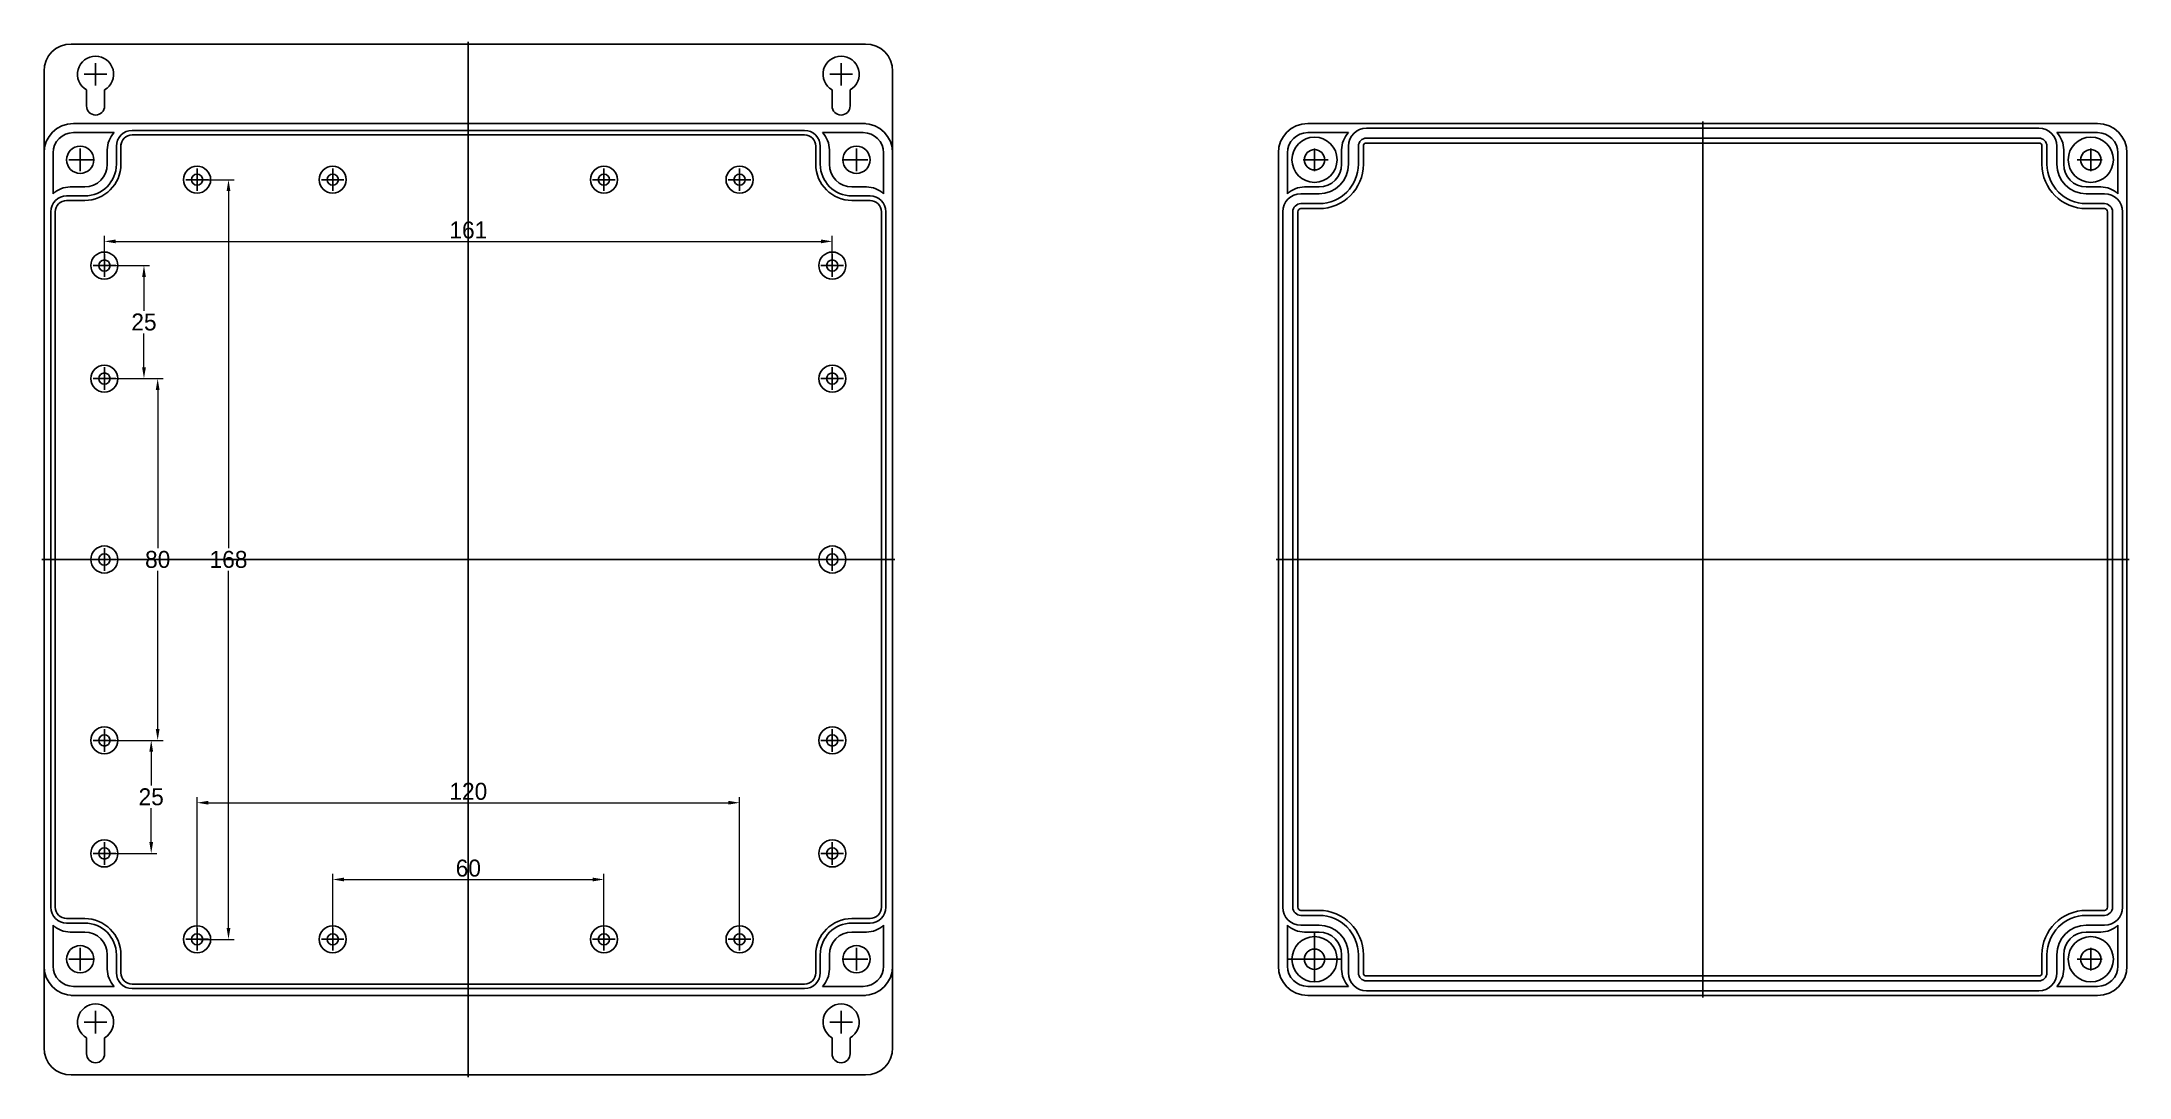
# Model space of a CAD drawing. Header units: millimetres. Extents: x 1047 to 1509, y 347 to 576.
import ezdxf

# ---------------------------------------------------------------- set-up
doc = ezdxf.new("R2010")
doc.units = ezdxf.units.MM
doc.dimstyles.new('ISO-25', dxfattribs={"dimtxt": 3.75, "dimasz": 2.5, "dimexe": 1.25, "dimexo": 0.625, "dimtad": 1, "dimtih": 1, "dimtoh": 1, "dimdec": 6, "dimtxsty": 'Standard', "dimcen": 2.5, "dimazin": 0, "dimtfac": 1, "dimtdec": 6, "dimtmove": 0, "dimatfit": 3, "dimfxl": 1, "dimlwd": 5, "dimlwe": 5, "dimarcsym": 0})

# ---------------------------------------------------------------- blocks, each defined once
blk = doc.blocks.new('*D15')
at = {"color": 0, "lineweight": 5}
for p, q in [((1061.14, 527.14), (1061.14, 533.11)), ((1063.64, 531.86), (1219.64, 531.86)), ((1222.14, 527.14), (1222.14, 533.11))]:
    blk.add_line(p, q, dxfattribs=at)
at = {"color": 0}
for points in [[(1063.64, 532.28), (1063.64, 531.44), (1061.14, 531.86)], [(1219.64, 532.28), (1219.64, 531.44), (1222.14, 531.86)]]:
    blk.add_solid(points, dxfattribs=at)
at = {"layer": 'Defpoints', "color": 0}
for p in [(1222.14, 531.86), (1061.14, 526.51), (1222.14, 526.51)]:
    blk.add_point(p, dxfattribs=at)
at = {"color": 0, "insert": (1141.64, 534.36), "char_height": 3.75, "attachment_point": 5}
blk.add_mtext('161', dxfattribs=at)
blk = doc.blocks.new('*D16')
at = {"color": 0, "lineweight": 5}
for p, q in [((1082.27, 545.51), (1089.85, 545.51)), ((1088.6, 543.01), (1088.6, 464.01)), ((1088.6, 380.01), (1088.6, 459.01)), ((1082.27, 377.51), (1089.85, 377.51))]:
    blk.add_line(p, q, dxfattribs=at)
at = {"color": 0}
for points in [[(1088.18, 543.01), (1089.01, 543.01), (1088.6, 545.51)], [(1088.18, 380.01), (1089.01, 380.01), (1088.6, 377.51)]]:
    blk.add_solid(points, dxfattribs=at)
at = {"layer": 'Defpoints', "color": 0}
for p in [(1081.64, 545.51), (1081.64, 377.51), (1088.6, 377.51)]:
    blk.add_point(p, dxfattribs=at)
at = {"color": 0, "insert": (1088.6, 461.51), "char_height": 3.75, "attachment_point": 5}
blk.add_mtext('168', dxfattribs=at)
blk = doc.blocks.new('*D17')
at = {"color": 0, "lineweight": 5}
for p, q in [((1111.64, 378.14), (1111.64, 391.99)), ((1114.14, 390.74), (1169.14, 390.74)), ((1171.64, 378.14), (1171.64, 391.99))]:
    blk.add_line(p, q, dxfattribs=at)
at = {"color": 0}
for points in [[(1114.14, 391.16), (1114.14, 390.32), (1111.64, 390.74)], [(1169.14, 391.16), (1169.14, 390.32), (1171.64, 390.74)]]:
    blk.add_solid(points, dxfattribs=at)
at = {"layer": 'Defpoints', "color": 0}
for p in [(1171.64, 390.74), (1111.64, 377.51), (1171.64, 377.51)]:
    blk.add_point(p, dxfattribs=at)
at = {"color": 0, "insert": (1141.64, 393.24), "char_height": 3.75, "attachment_point": 5}
blk.add_mtext('60', dxfattribs=at)
blk = doc.blocks.new('*D18')
at = {"color": 0, "lineweight": 5}
for p, q in [((1081.64, 378.14), (1081.64, 408.97)), ((1084.14, 407.72), (1199.14, 407.72)), ((1201.64, 378.14), (1201.64, 408.97))]:
    blk.add_line(p, q, dxfattribs=at)
at = {"color": 0}
for points in [[(1084.14, 408.14), (1084.14, 407.31), (1081.64, 407.72)], [(1199.14, 408.14), (1199.14, 407.31), (1201.64, 407.72)]]:
    blk.add_solid(points, dxfattribs=at)
at = {"layer": 'Defpoints', "color": 0}
for p in [(1201.64, 407.72), (1081.64, 377.51), (1201.64, 377.51)]:
    blk.add_point(p, dxfattribs=at)
at = {"color": 0, "insert": (1141.64, 410.22), "char_height": 3.75, "attachment_point": 5}
blk.add_mtext('120', dxfattribs=at)
blk = doc.blocks.new('*D19')
at = {"color": 0, "lineweight": 5}
for p, q in [((1061.77, 526.51), (1071.15, 526.51)), ((1069.9, 524.01), (1069.9, 516.51)), ((1069.9, 504.01), (1069.9, 511.51)), ((1061.77, 501.51), (1071.15, 501.51))]:
    blk.add_line(p, q, dxfattribs=at)
at = {"color": 0}
for points in [[(1069.49, 524.01), (1070.32, 524.01), (1069.9, 526.51)], [(1069.49, 504.01), (1070.32, 504.01), (1069.9, 501.51)]]:
    blk.add_solid(points, dxfattribs=at)
at = {"layer": 'Defpoints', "color": 0}
for p in [(1061.14, 526.51), (1061.14, 501.51), (1069.9, 501.51)]:
    blk.add_point(p, dxfattribs=at)
at = {"color": 0, "insert": (1069.9, 514.01), "char_height": 3.75, "attachment_point": 5}
blk.add_mtext('25', dxfattribs=at)
blk = doc.blocks.new('*D20')
at = {"color": 0, "lineweight": 5}
for p, q in [((1061.77, 501.51), (1074.18, 501.51)), ((1072.93, 499.01), (1072.93, 464.01)), ((1072.93, 424.01), (1072.93, 459.01)), ((1061.77, 421.51), (1074.18, 421.51))]:
    blk.add_line(p, q, dxfattribs=at)
at = {"color": 0}
for points in [[(1072.51, 499.01), (1073.35, 499.01), (1072.93, 501.51)], [(1072.51, 424.01), (1073.35, 424.01), (1072.93, 421.51)]]:
    blk.add_solid(points, dxfattribs=at)
at = {"layer": 'Defpoints', "color": 0}
for p in [(1061.14, 501.51), (1061.14, 421.51), (1072.93, 421.51)]:
    blk.add_point(p, dxfattribs=at)
at = {"color": 0, "insert": (1072.93, 461.51), "char_height": 3.75, "attachment_point": 5}
blk.add_mtext('80', dxfattribs=at)
blk = doc.blocks.new('*D21')
at = {"color": 0, "lineweight": 5}
for p, q in [((1061.77, 421.51), (1072.75, 421.51)), ((1071.5, 419.01), (1071.5, 411.51)), ((1071.5, 399.01), (1071.5, 406.51)), ((1061.77, 396.51), (1072.75, 396.51))]:
    blk.add_line(p, q, dxfattribs=at)
at = {"color": 0}
for points in [[(1071.09, 419.01), (1071.92, 419.01), (1071.5, 421.51)], [(1071.09, 399.01), (1071.92, 399.01), (1071.5, 396.51)]]:
    blk.add_solid(points, dxfattribs=at)
at = {"layer": 'Defpoints', "color": 0}
for p in [(1061.14, 421.51), (1061.14, 396.51), (1071.5, 396.51)]:
    blk.add_point(p, dxfattribs=at)
at = {"color": 0, "insert": (1071.5, 409.01), "char_height": 3.75, "attachment_point": 5}
blk.add_mtext('25', dxfattribs=at)

msp = doc.modelspace()

# ---------------------------------------------------------------- linework, layer by layer
for p, q in [((1053.7917872, 575.5114735), (1229.4917872, 575.5114735)), ((1141.6417872, 576.0114735), (1141.6417872, 347.0114735)), ((1047.7917872, 569.5114735), (1047.7917872, 353.5114735)), ((1056.6917872, 568.8114735), (1061.6917872, 568.8114735)), ((1059.1917872, 566.3114735), (1059.1917872, 571.3114735)), ((1221.5917872, 568.8114735), (1226.5917872, 568.8114735)), ((1224.0917872, 566.3114735), (1224.0917872, 571.3114735)), ((1235.4917872, 569.5114735), (1235.4917872, 353.5114735)), ((1057.1917872, 565.3473719), (1057.1917872, 561.8114735)), ((1061.1917872, 565.3473719), (1061.1917872, 561.8114735)), ((1222.0917872, 565.3473719), (1222.0917872, 561.8114735)), ((1226.0917872, 565.3473719), (1226.0917872, 561.8114735)), ((1054.2917872, 557.9114735), (1229.4917872, 557.9114735)), ((1054.2917872, 555.9114735), (1063.3156081, 555.9114735)), ((1067.2903253, 555.4114731), (1215.9932491, 555.4114731)), ((1067.2917872, 556.4114735), (1215.9917872, 556.4114735)), ((1067.2917872, 555.4114735), (1215.9917872, 555.4114735)), ((1141.6417871, 555.9114731), (1141.6417871, 367.1114731)), ((1228.9917872, 555.9114735), (1219.9679663, 555.9114735)), ((1327.2985738, 557.9114735), (1501.9985738, 557.9114735)), ((1327.2985738, 555.9114735), (1336.3223948, 555.9114735)), ((1340.2985738, 556.9114735), (1488.9985738, 556.9114735)), ((1340.2985738, 554.7114735), (1488.9985738, 554.7114735)), ((1414.6485738, 558.4114735), (1414.6485738, 364.6114735)), ((1501.9985738, 555.9114735), (1492.9747529, 555.9114735)), ((1049.7917872, 551.4114735), (1049.7917872, 542.3876526)), ((1053.2917872, 549.9114735), (1058.7917872, 549.9114735)), ((1055.7917872, 547.4114735), (1055.7917872, 552.4114735)), ((1061.7917872, 552.1114735), (1061.7917872, 548.9114735)), ((1063.7917872, 552.9114735), (1063.7917872, 548.9114735)), ((1064.7917871, 552.9114731), (1064.7917871, 548.9114731)), ((1064.7917872, 552.9114735), (1064.7917872, 548.9114735)), ((1218.4917871, 552.9114731), (1218.4917871, 548.9114731)), ((1218.4917872, 552.9114735), (1218.4917872, 548.9114735)), ((1219.4917872, 552.9114735), (1219.4917872, 548.9114735)), ((1221.4917872, 552.1114735), (1221.4917872, 548.9114735)), ((1229.9917872, 549.9114735), (1224.4917872, 549.9114735)), ((1227.4917872, 547.4114735), (1227.4917872, 552.4114735)), ((1233.4917872, 551.4114735), (1233.4917872, 542.3876526)), ((1320.7985738, 551.4114735), (1320.7985738, 371.6114735)), ((1322.7985738, 551.4114735), (1322.7985738, 542.3876526)), ((1326.2985738, 549.9114735), (1331.7985738, 549.9114735)), ((1328.7985738, 547.4114735), (1328.7985738, 552.4114735)), ((1334.7985738, 552.1114735), (1334.7985738, 548.9114735)), ((1336.2985738, 552.9114735), (1336.2985738, 548.9114735)), ((1338.4985738, 552.9114735), (1338.4985738, 548.9114735)), ((1339.5985738, 552.9114735), (1339.5985738, 548.9114735)), ((1340.2985738, 553.6114735), (1488.9985738, 553.6114735)), ((1489.6985738, 552.9114735), (1489.6985738, 548.9114735)), ((1490.7985738, 552.9114735), (1490.7985738, 548.9114735)), ((1492.9985738, 552.9114735), (1492.9985738, 548.9114735)), ((1494.4985738, 552.1114735), (1494.4985738, 548.9114735)), ((1502.9985738, 549.9114735), (1497.4985738, 549.9114735)), ((1500.4985738, 547.4114735), (1500.4985738, 552.4114735)), ((1506.4985738, 551.4114735), (1506.4985738, 542.3876526)), ((1508.4985738, 551.4114735), (1508.4985738, 371.6114735)), ((1079.1417871, 545.5114731), (1084.1417871, 545.5114731)), ((1081.6417871, 543.0114731), (1081.6417871, 548.0114731)), ((1109.1417871, 545.5114731), (1114.1417871, 545.5114731)), ((1111.6417871, 543.0114731), (1111.6417871, 548.0114731)), ((1174.1417871, 545.5114731), (1169.1417871, 545.5114731)), ((1171.6417871, 543.0114731), (1171.6417871, 548.0114731)), ((1204.1417871, 545.5114731), (1199.1417871, 545.5114731)), ((1201.6417871, 543.0114731), (1201.6417871, 548.0114731)), ((1052.7917871, 540.9114731), (1056.7917871, 540.9114731)), ((1052.7917872, 541.9114735), (1056.7917872, 541.9114735)), ((1052.7917872, 540.9114735), (1056.7917872, 540.9114735)), ((1053.5917872, 543.9114735), (1056.7917872, 543.9114735)), ((1230.4917871, 540.9114731), (1226.4917871, 540.9114731)), ((1229.6917872, 543.9114735), (1226.4917872, 543.9114735)), ((1230.4917872, 541.9114735), (1226.4917872, 541.9114735)), ((1230.4917872, 540.9114735), (1226.4917872, 540.9114735)), ((1325.7985738, 542.4114735), (1329.7985738, 542.4114735)), ((1325.7985738, 540.2114735), (1329.7985738, 540.2114735)), ((1326.5985738, 543.9114735), (1329.7985738, 543.9114735)), ((1502.6985738, 543.9114735), (1499.4985738, 543.9114735)), ((1503.4985738, 542.4114735), (1499.4985738, 542.4114735)), ((1503.4985738, 540.2114735), (1499.4985738, 540.2114735)), ((1049.2917872, 538.4114735), (1049.2917872, 384.6114735)), ((1050.2917871, 538.4114731), (1050.2917871, 384.6114731)), ((1050.2917872, 538.4121721), (1050.2917872, 384.6107741)), ((1232.9917871, 538.4121725), (1232.9917871, 384.6107746)), ((1232.9917872, 538.4114735), (1232.9917872, 384.6114735)), ((1233.9917872, 538.4114735), (1233.9917872, 384.6114735)), ((1321.7985738, 538.4114735), (1321.7985738, 384.6114735)), ((1323.9985738, 538.4114735), (1323.9985738, 384.6114735)), ((1325.0985738, 538.4114735), (1325.0985738, 384.6114735)), ((1325.7985738, 539.1114735), (1329.7985738, 539.1114735)), ((1503.4985738, 539.1114735), (1499.4985738, 539.1114735)), ((1504.1985738, 538.4114735), (1504.1985738, 384.6114735)), ((1505.2985738, 538.4114735), (1505.2985738, 384.6114735)), ((1507.4985738, 538.4114735), (1507.4985738, 384.6114735)), ((1058.6417871, 526.5114731), (1063.6417871, 526.5114731)), ((1061.1417871, 524.0114731), (1061.1417871, 529.0114731)), ((1219.6417871, 526.5114731), (1224.6417871, 526.5114731)), ((1222.1417871, 524.0114731), (1222.1417871, 529.0114731)), ((1061.1417871, 499.0114731), (1061.1417871, 504.0114731)), ((1222.1417871, 499.0114731), (1222.1417871, 504.0114731)), ((1058.6417871, 501.5114731), (1063.6417871, 501.5114731)), ((1219.6417871, 501.5114731), (1224.6417871, 501.5114731)), ((1061.1417871, 459.0114731), (1061.1417871, 464.0114731)), ((1222.1417871, 459.0114731), (1222.1417871, 464.0114731)), ((1047.2917872, 461.5114735), (1235.9917872, 461.5114735)), ((1049.7917871, 461.5114731), (1233.4917871, 461.5114731)), ((1219.6417871, 461.5114731), (1224.6417871, 461.5114731)), ((1320.2985738, 461.5114735), (1508.9985738, 461.5114735)), ((1058.6417871, 421.5114731), (1063.6417871, 421.5114731)), ((1061.1417871, 419.0114731), (1061.1417871, 424.0114731)), ((1219.6417871, 421.5114731), (1224.6417871, 421.5114731)), ((1222.1417871, 419.0114731), (1222.1417871, 424.0114731)), ((1061.1417871, 394.0114731), (1061.1417871, 399.0114731)), ((1222.1417871, 394.0114731), (1222.1417871, 399.0114731)), ((1058.6417871, 396.5114731), (1063.6417871, 396.5114731)), ((1219.6417871, 396.5114731), (1224.6417871, 396.5114731)), ((1325.7985738, 383.9114735), (1329.7985738, 383.9114735)), ((1503.4985738, 383.9114735), (1499.4985738, 383.9114735)), ((1049.7917872, 371.6114735), (1049.7917872, 380.6352945)), ((1052.7917871, 382.1114731), (1056.7917871, 382.1114731)), ((1052.7917872, 382.1114735), (1056.7917872, 382.1114735)), ((1052.7917872, 381.1114735), (1056.7917872, 381.1114735)), ((1053.5917872, 379.1114735), (1056.7917872, 379.1114735)), ((1081.6417871, 380.0114731), (1081.6417871, 375.0114731)), ((1111.6417871, 380.0114731), (1111.6417871, 375.0114731)), ((1171.6417871, 380.0114731), (1171.6417871, 375.0114731)), ((1201.6417871, 380.0114731), (1201.6417871, 375.0114731)), ((1230.4917871, 382.1114731), (1226.4917871, 382.1114731)), ((1230.4917872, 382.1114735), (1226.4917872, 382.1114735)), ((1230.4917872, 381.1114735), (1226.4917872, 381.1114735)), ((1229.6917872, 379.1114735), (1226.4917872, 379.1114735)), ((1233.4917872, 371.6114735), (1233.4917872, 380.6352945)), ((1322.7985738, 371.6114735), (1322.7985738, 380.6352945)), ((1325.7985738, 382.8114735), (1329.7985738, 382.8114735)), ((1325.7985738, 380.6114735), (1329.7985738, 380.6114735)), ((1326.5985738, 379.1114735), (1329.7985738, 379.1114735)), ((1328.7985738, 379.1114735), (1328.7985738, 368.1114735)), ((1503.4985738, 382.8114735), (1499.4985738, 382.8114735)), ((1503.4985738, 380.6114735), (1499.4985738, 380.6114735)), ((1502.6985738, 379.1114735), (1499.4985738, 379.1114735)), ((1506.4985738, 371.6114735), (1506.4985738, 380.6352945)), ((1055.7917872, 375.6114735), (1055.7917872, 370.6114735)), ((1061.7917872, 370.9114735), (1061.7917872, 374.1114735)), ((1063.7917872, 370.1114735), (1063.7917872, 374.1114735)), ((1064.7917871, 370.1114731), (1064.7917871, 374.1114731)), ((1064.7917872, 370.1114735), (1064.7917872, 374.1114735)), ((1079.1417871, 377.5114731), (1084.1417871, 377.5114731)), ((1109.1417871, 377.5114731), (1114.1417871, 377.5114731)), ((1174.1417871, 377.5114731), (1169.1417871, 377.5114731)), ((1204.1417871, 377.5114731), (1199.1417871, 377.5114731)), ((1218.4917871, 370.1114731), (1218.4917871, 374.1114731)), ((1218.4917872, 370.1114735), (1218.4917872, 374.1114735)), ((1219.4917872, 370.1114735), (1219.4917872, 374.1114735)), ((1221.4917872, 370.9114735), (1221.4917872, 374.1114735)), ((1227.4917872, 375.6114735), (1227.4917872, 370.6114735)), ((1334.7985738, 370.9114735), (1334.7985738, 374.1114735)), ((1336.2985738, 370.1114735), (1336.2985738, 374.1114735)), ((1338.4985738, 370.1114735), (1338.4985738, 374.1114735)), ((1339.5985738, 370.1114735), (1339.5985738, 374.1114735)), ((1489.6985738, 370.1114735), (1489.6985738, 374.1114735)), ((1490.7985738, 370.1114735), (1490.7985738, 374.1114735)), ((1492.9985738, 370.1114735), (1492.9985738, 374.1114735)), ((1494.4985738, 370.9114735), (1494.4985738, 374.1114735)), ((1500.4985738, 375.6114735), (1500.4985738, 370.6114735)), ((1053.2917872, 373.1114735), (1058.7917872, 373.1114735)), ((1229.9917872, 373.1114735), (1224.4917872, 373.1114735)), ((1322.7985738, 373.1114735), (1334.7985738, 373.1114735)), ((1340.2985738, 369.4114735), (1488.9985738, 369.4114735)), ((1502.9985738, 373.1114735), (1497.4985738, 373.1114735)), ((1229.4917872, 365.1114735), (1053.7917872, 365.1114735)), ((1054.2917872, 367.1114735), (1063.3156081, 367.1114735)), ((1067.2903252, 367.6114735), (1215.993249, 367.6114735)), ((1067.2917871, 367.6114731), (1215.9917871, 367.6114731)), ((1067.2917872, 366.6114735), (1215.9917872, 366.6114735)), ((1228.9917872, 367.1114735), (1219.9679663, 367.1114735)), ((1327.2985738, 367.1114735), (1336.3223948, 367.1114735)), ((1501.9985738, 365.1114735), (1327.2985738, 365.1114735)), ((1340.2985738, 368.3114735), (1488.9985738, 368.3114735)), ((1340.2985738, 366.1114735), (1488.9985738, 366.1114735)), ((1501.9985738, 367.1114735), (1492.9747529, 367.1114735)), ((1059.1917872, 356.7114735), (1059.1917872, 361.7114735)), ((1224.0917872, 356.7114735), (1224.0917872, 361.7114735)), ((1056.6917872, 359.2114735), (1061.6917872, 359.2114735)), ((1057.1917872, 355.7473719), (1057.1917872, 352.2114735)), ((1061.1917872, 355.7473719), (1061.1917872, 352.2114735)), ((1221.5917872, 359.2114735), (1226.5917872, 359.2114735)), ((1222.0917872, 355.7473719), (1222.0917872, 352.2114735)), ((1226.0917872, 355.7473719), (1226.0917872, 352.2114735)), ((1229.4917872, 347.5114735), (1053.7917872, 347.5114735))]:
    msp.add_line(p, q)
at = {"lineweight": 5}
for p, q in [((1141.6417872, 462.1364731), (1141.6417872, 485.3226808)), ((1061.2667871, 461.5114731), (1074.9380675, 461.5114731)), ((1141.0167872, 461.5114731), (1126.9784238, 461.5114731)), ((1221.5167871, 461.5114731), (1209.192839, 461.5114731))]:
    msp.add_line(p, q, dxfattribs=at)
for centre, radius in [((1328.7985738, 549.9114735), 5), ((1500.4985738, 549.9114735), 5), ((1055.7917872, 549.9114735), 3), ((1227.4917872, 549.9114735), 3), ((1328.7985738, 549.9114735), 2.25), ((1500.4985738, 549.9114735), 2.25), ((1081.6417871, 545.5114731), 3), ((1081.6417871, 545.5114731), 1.25), ((1111.6417871, 545.5114731), 3), ((1111.6417871, 545.5114731), 1.25), ((1171.6417871, 545.5114731), 3), ((1171.6417871, 545.5114731), 1.25), ((1201.6417871, 545.5114731), 3), ((1201.6417871, 545.5114731), 1.25), ((1061.1417871, 526.5114731), 3), ((1061.1417871, 526.5114731), 1.25), ((1222.1417871, 526.5114731), 3), ((1222.1417871, 526.5114731), 1.25), ((1061.1417871, 501.5114731), 3), ((1222.1417871, 501.5114731), 3), ((1061.1417871, 501.5114731), 1.25), ((1222.1417871, 501.5114731), 1.25), ((1061.1417871, 461.5114731), 3), ((1061.1417871, 461.5114731), 1.25), ((1222.1417871, 461.5114731), 3), ((1222.1417871, 461.5114731), 1.25), ((1061.1417871, 421.5114731), 3), ((1061.1417871, 421.5114731), 1.25), ((1222.1417871, 421.5114731), 3), ((1222.1417871, 421.5114731), 1.25), ((1061.1417871, 396.5114731), 3), ((1061.1417871, 396.5114731), 1.25), ((1222.1417871, 396.5114731), 3), ((1222.1417871, 396.5114731), 1.25), ((1081.6417871, 377.5114731), 3), ((1081.6417871, 377.5114731), 1.25), ((1111.6417871, 377.5114731), 3), ((1111.6417871, 377.5114731), 1.25), ((1171.6417871, 377.5114731), 3), ((1171.6417871, 377.5114731), 1.25), ((1201.6417871, 377.5114731), 3), ((1201.6417871, 377.5114731), 1.25), ((1055.7917872, 373.1114735), 3), ((1227.4917872, 373.1114735), 3), ((1328.7985738, 373.1114735), 5), ((1328.7985738, 373.1114735), 2.25), ((1500.4985738, 373.1114735), 5), ((1500.4985738, 373.1114735), 2.25)]:
    msp.add_circle(centre, radius)
for centre, radius, start, end in [((1053.7917872, 569.5114735), 6, 90, 180), ((1059.1917872, 568.8114735), 4, 300, 240), ((1224.0917872, 568.8114735), 4, 300, 240), ((1229.4917872, 569.5114735), 6, 0, 90), ((1059.1917872, 561.8114735), 2, 180, 0), ((1224.0917872, 561.8114735), 2, 180, 0), ((1054.2917872, 551.4114735), 6.5, 90, 180), ((1054.2917872, 551.4114735), 4.5, 90, 180), ((1067.2917872, 552.1114735), 5.5, 136.297885563, 180), ((1067.2917872, 552.9114735), 3.5, 90, 180), ((1067.2917871, 552.9114731), 2.5, 90, 180), ((1067.2917872, 552.9114735), 2.5, 90, 90.033504755), ((1215.9917871, 552.9114731), 2.5, 360, 90), ((1215.9917872, 552.9114735), 3.5, 360, 90), ((1215.9917872, 552.9114735), 2.5, 360, 90), ((1215.9917872, 552.1114735), 5.5, 360, 43.702114437), ((1228.9917872, 551.4114735), 6.5, 360, 90), ((1228.9917872, 551.4114735), 4.5, 0, 90), ((1327.2985738, 551.4114735), 6.5, 90, 180), ((1327.2985738, 551.4114735), 4.5, 90, 180), ((1340.2985738, 552.1114735), 5.5, 136.297885563, 180), ((1340.2985738, 552.9114735), 4, 90, 180), ((1340.2985738, 552.9114735), 1.8, 90, 180), ((1488.9985738, 552.9114735), 4, 360, 90), ((1488.9985738, 552.9114735), 1.8, 360, 90), ((1488.9985738, 552.1114735), 5.5, 360, 43.702114437), ((1501.9985738, 551.4114735), 6.5, 360, 90), ((1501.9985738, 551.4114735), 4.5, 0, 90), ((1067.2917872, 552.9114735), 2.5, 167.123444361, 180), ((1340.2985738, 552.9114735), 0.7, 90, 180), ((1488.9985738, 552.9114735), 0.7, 360, 90), ((1056.7917871, 548.9114731), 8, 270, 0), ((1056.7917872, 548.9114735), 8, 270, 0), ((1056.7917872, 548.9114735), 5, 270, 0), ((1056.7917872, 548.9114735), 7, 270, 0), ((1226.4917871, 548.9114731), 8, 180, 270), ((1226.4917872, 548.9114735), 8, 180, 270), ((1226.4917872, 548.9114735), 7, 180, 270), ((1226.4917872, 548.9114735), 5, 180, 270), ((1329.7985738, 548.9114735), 5, 270, 0), ((1329.7985738, 548.9114735), 8.7, 270, 0), ((1329.7985738, 548.9114735), 6.5, 270, 0), ((1329.7985738, 548.9114735), 9.8, 270, 0), ((1499.4985738, 548.9114735), 9.8, 180, 270), ((1499.4985738, 548.9114735), 8.7, 180, 270), ((1499.4985738, 548.9114735), 6.5, 180, 270), ((1499.4985738, 548.9114735), 5, 180, 270), ((1052.7917872, 538.4114735), 3.5, 90, 180), ((1053.5917872, 538.4114735), 5.5, 90, 133.702114437), ((1052.7917871, 538.4114731), 2.5, 90, 180), ((1229.6917872, 538.4114735), 5.5, 46.297885563, 90), ((1230.4917871, 538.4114731), 2.5, 0, 90), ((1230.4917872, 538.4114735), 3.5, 0, 90), ((1230.4917872, 538.4114735), 2.5, 0, 90), ((1325.7985738, 538.4114735), 4, 90, 180), ((1326.5985738, 538.4114735), 5.5, 90, 133.702114437), ((1325.7985738, 538.4114735), 1.8, 90, 180), ((1502.6985738, 538.4114735), 5.5, 46.297885563, 90), ((1503.4985738, 538.4114735), 4, 0, 90), ((1503.4985738, 538.4114735), 1.8, 0, 90), ((1325.7985738, 538.4114735), 0.7, 90, 180), ((1503.4985738, 538.4114735), 0.7, 0, 90), ((1052.7917872, 384.6114735), 3.5, 180, 270), ((1052.7917871, 384.6114731), 2.5, 180, 270), ((1052.7917872, 384.6114735), 2.5, 180, 270), ((1230.4917871, 384.6114731), 2.5, 270, 0), ((1230.4917872, 384.6114735), 2.5, 270, 0), ((1230.4917872, 384.6114735), 3.5, 270, 0), ((1325.7985738, 384.6114735), 4, 180, 270), ((1325.7985738, 384.6114735), 1.8, 180, 270), ((1325.7985738, 384.6114735), 0.7, 180, 270), ((1329.7985738, 374.1114735), 9.8, 360, 90), ((1499.4985738, 374.1114735), 9.8, 90, 180), ((1503.4985738, 384.6114735), 4, 270, 0), ((1503.4985738, 384.6114735), 1.8, 270, 0), ((1503.4985738, 384.6114735), 0.7, 270, 0), ((1053.5917872, 384.6114735), 5.5, 226.297885563, 270), ((1056.7917871, 374.1114731), 8, 360, 90), ((1056.7917872, 374.1114735), 8, 360, 90), ((1056.7917872, 374.1114735), 7, 360, 90), ((1056.7917872, 374.1114735), 5, 360, 90), ((1226.4917871, 374.1114731), 8, 90, 180), ((1226.4917872, 374.1114735), 8, 90, 180), ((1226.4917872, 374.1114735), 7, 90, 180), ((1226.4917872, 374.1114735), 5, 90, 180), ((1229.6917872, 384.6114735), 5.5, 270, 313.702114437), ((1326.5985738, 384.6114735), 5.5, 226.297885563, 270), ((1329.7985738, 374.1114735), 8.7, 360, 90), ((1329.7985738, 374.1114735), 6.5, 360, 90), ((1329.7985738, 374.1114735), 5, 360, 90), ((1499.4985738, 374.1114735), 8.7, 90, 180), ((1499.4985738, 374.1114735), 6.5, 90, 180), ((1499.4985738, 374.1114735), 5, 90, 180), ((1502.6985738, 384.6114735), 5.5, 270, 313.702114437), ((1054.2917872, 371.6114735), 6.5, 180, 270), ((1054.2917872, 371.6114735), 4.5, 180, 270), ((1067.2917872, 370.9114735), 5.5, 180, 223.702114437), ((1067.2917872, 370.1114735), 3.5, 180, 270), ((1067.2917871, 370.1114731), 2.5, 180, 270), ((1067.2917872, 370.1114735), 2.5, 180, 270), ((1215.9917871, 370.1114731), 2.5, 270, 0), ((1215.9917872, 370.1114735), 2.5, 270, 0), ((1215.9917872, 370.1114735), 3.5, 270, 0), ((1215.9917872, 370.9114735), 5.5, 316.297885563, 0), ((1228.9917872, 371.6114735), 4.5, 270, 360), ((1228.9917872, 371.6114735), 6.5, 270, 360), ((1327.2985738, 371.6114735), 6.5, 180, 270), ((1327.2985738, 371.6114735), 4.5, 180, 270), ((1340.2985738, 370.9114735), 5.5, 180, 223.702114437), ((1340.2985738, 370.1114735), 4, 180, 270), ((1340.2985738, 370.1114735), 1.8, 180, 270), ((1340.2985738, 370.1114735), 0.7, 180, 270), ((1488.9985738, 370.1114735), 4, 270, 0), ((1488.9985738, 370.1114735), 1.8, 270, 0), ((1488.9985738, 370.1114735), 0.7, 270, 0), ((1488.9985738, 370.9114735), 5.5, 316.297885563, 0), ((1501.9985738, 371.6114735), 4.5, 270, 360), ((1501.9985738, 371.6114735), 6.5, 270, 0), ((1059.1917872, 359.2114735), 4, 300, 240), ((1224.0917872, 359.2114735), 4, 300, 240), ((1053.7917872, 353.5114735), 6, 180, 270), ((1059.1917872, 352.2114735), 2, 180, 0), ((1224.0917872, 352.2114735), 2, 180, 0), ((1229.4917872, 353.5114735), 6, 270, 0)]:
    msp.add_arc(centre, radius, start, end)

# ---------------------------------------------------------------- dimensions: what is measured, and where the dimension line sits
for base, p1, p2, picture, middle in [((1088.5950228, 377.5114731), (1081.6417871, 545.5114731), (1081.6417871, 377.5114731), '*D16', (1088.5950228, 461.5114731)), ((1069.9035971, 501.5114731), (1061.1417871, 526.5114731), (1061.1417871, 501.5114731), '*D19', (1069.9035971, 514.0114731)), ((1072.9300736, 421.5114731), (1061.1417871, 501.5114731), (1061.1417871, 421.5114731), '*D20', (1072.9300736, 461.5114731)), ((1071.5020506, 396.5114731), (1061.1417871, 421.5114731), (1061.1417871, 396.5114731), '*D21', (1071.5020506, 409.0114731))]:
    dim = msp.add_linear_dim(base=base, p1=p1, p2=p2, angle=90, dimstyle='ISO-25')
    dim.commit()
    dim.dimension.update_dxf_attribs({"geometry": picture, "text_midpoint": middle})
for base, p1, p2, picture, middle in [((1222.1417871, 531.8592963), (1061.1417871, 526.5114731), (1222.1417871, 526.5114731), '*D15', (1141.6417871, 534.3592963)), ((1201.6417871, 407.7221301), (1081.6417871, 377.5114731), (1201.6417871, 377.5114731), '*D18', (1141.6417871, 410.2221301)), ((1171.6417871, 390.7412086), (1111.6417871, 377.5114731), (1171.6417871, 377.5114731), '*D17', (1141.6417871, 393.2412086))]:
    dim = msp.add_linear_dim(base=base, p1=p1, p2=p2, dimstyle='ISO-25')
    dim.commit()
    dim.dimension.update_dxf_attribs({"geometry": picture, "text_midpoint": middle})

doc.saveas('drawing.dxf')
